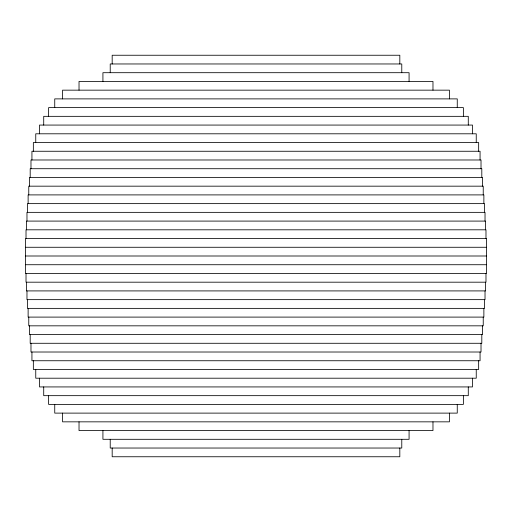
<?xml version="1.0" encoding="UTF-8"?>
<svg xmlns="http://www.w3.org/2000/svg" width="512" height="512" viewBox="0 0 512 512"><rect width="100%" height="100%" fill="white"/><g stroke="black" fill="none" stroke-linecap="round" stroke-linejoin="round"><path stroke-width="0.77" d="M25.6 247.27L486.4 247.27M25.6 256L486.4 256M25.6 264.73L486.4 264.73M485.984 238.541L485.984 229.811L26.016 229.811L26.016 238.541M485.984 273.459L485.984 282.189L26.016 282.189L26.016 273.459M485.523 229.811L485.523 221.088L26.477 221.088L26.477 229.811M485.523 282.189L485.523 290.912L26.477 290.912L26.477 282.189M485.024 221.088L485.024 212.358L26.976 212.358L26.976 221.088M485.024 290.912L485.024 299.642L26.976 299.642L26.976 290.912M484.474 212.358L484.474 203.629L27.526 203.629L27.526 212.358M484.474 299.642L484.474 308.371L27.526 308.371L27.526 299.642M483.872 203.629L483.872 194.899L28.128 194.899L28.128 203.629M483.872 308.371L483.872 317.101L28.128 317.101L28.128 308.371M483.232 194.899L483.232 186.17L28.768 186.17L28.768 194.899M483.232 317.101L483.232 325.83L28.768 325.83L28.768 317.101M482.541 186.17L482.541 177.44L29.459 177.44L29.459 186.17M482.541 325.83L482.541 334.56L29.459 334.56L29.459 325.83M481.805 177.44L481.805 168.717L30.195 168.717L30.195 177.44M481.805 334.56L481.805 343.283L30.195 343.283L30.195 334.56M481.018 168.717L481.018 159.987L30.982 159.987L30.982 168.717M481.018 343.283L481.018 352.013L30.982 352.013L30.982 343.283M480.064 159.987L480.064 151.258L31.936 151.258L31.936 159.987M480.064 352.013L480.064 360.742L31.936 360.742L31.936 352.013M478.656 151.258L478.656 142.528L33.344 142.528L33.344 151.258M478.656 360.742L478.656 369.472L33.344 369.472L33.344 360.742M476.243 142.528L476.243 133.798L35.757 133.798L35.757 142.528M476.243 369.472L476.243 378.202L35.757 378.202L35.757 369.472M472.499 133.798L472.499 125.069L39.501 125.069L39.501 133.798M472.499 378.202L472.499 386.931L39.501 386.931L39.501 378.202M468.282 125.069L468.282 116.339L43.718 116.339L43.718 125.069M468.282 386.931L468.282 395.661L43.718 395.661L43.718 386.931M463.379 116.339L463.379 107.616L48.621 107.616L48.621 116.339M463.379 395.661L463.379 404.384L48.621 404.384L48.621 395.661M457.261 107.616L457.261 98.886L54.739 98.886L54.739 107.616M457.261 404.384L457.261 413.114L54.739 413.114L54.739 404.384M449.427 98.886L449.427 90.157L62.573 90.157L62.573 98.886M449.427 413.114L449.427 421.843L62.573 421.843L62.573 413.114M432.973 90.157L432.973 81.427L79.027 81.427L79.027 90.157M432.973 421.843L432.973 430.573L79.027 430.573L79.027 421.843M409.075 81.427L409.075 72.698L102.925 72.698L102.925 81.427M409.075 430.573L409.075 439.302L102.925 439.302L102.925 430.573M401.779 72.698L401.779 63.968L110.221 63.968L110.221 72.698M401.779 439.302L401.779 448.032L110.221 448.032L110.221 439.302M399.821 63.968L399.821 55.245L112.179 55.245L112.179 63.968M399.821 448.032L399.821 456.755L112.179 456.755L112.179 448.032M486.4 238.541L25.6 238.541L25.6 273.459L486.4 273.459L486.4 238.541"/></g></svg>
